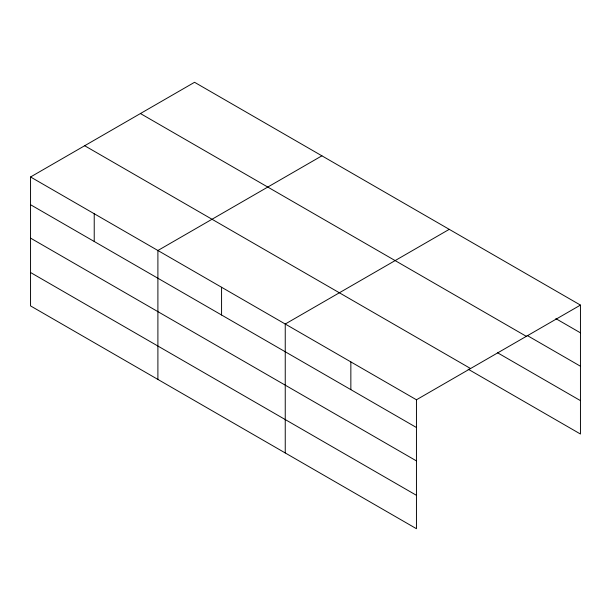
<?xml version="1.0" encoding="UTF-8"?>
<svg xmlns="http://www.w3.org/2000/svg" width="611" height="611" viewBox="0 0 611 611"><rect width="100%" height="100%" fill="white"/><g stroke="black" fill="none" stroke-linecap="round" stroke-linejoin="round"><path stroke-width="0.92" d="M416.45 460.908L416.45 399.777L30.55 176.976L30.55 305.905L416.45 528.706L416.45 460.908L30.55 238.114M468.102 369.159L580.45 434.024L580.45 305.095L194.55 82.294L30.55 176.976M321.898 155.82L157.898 250.502L157.898 379.431M449.245 229.346L285.245 324.029L285.245 452.95M416.45 399.777L580.45 305.095M555.85 318.637L580.45 332.835M527.148 335.454L580.45 366.226M140.431 113.539L526.331 336.34M497.629 352.814L580.45 400.633M84.669 145.731L470.569 368.532M30.55 204.723L416.45 427.517M30.55 272.514L416.45 495.315M350.851 361.903L350.851 389.642M221.572 287.262L221.572 315.009M94.224 213.743L94.224 241.482"/></g></svg>
